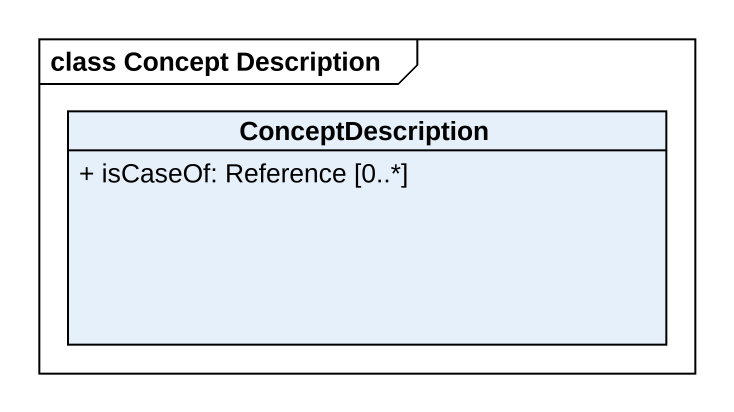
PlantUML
@startuml
mainframe class Concept Description
hide circle
hide empty members
skinparam classAttributeIconSize 0
class ConceptDescription {
  + isCaseOf: Reference [0..*]
}
@enduml
